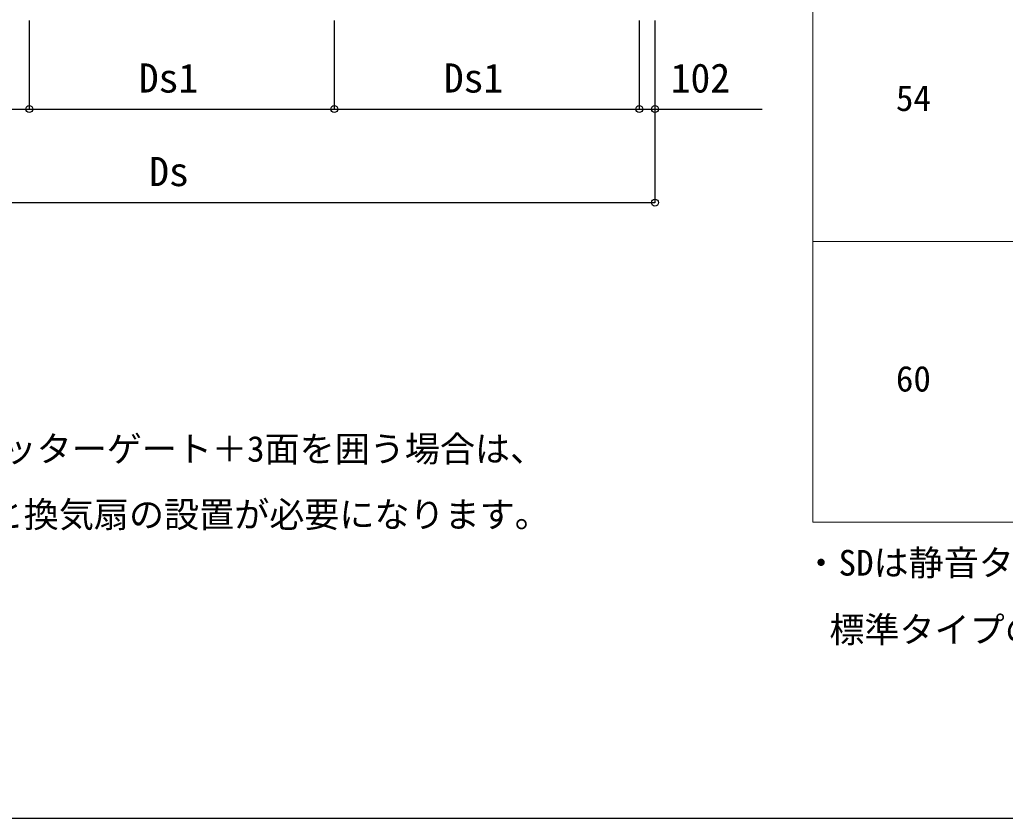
# Model space of a CAD drawing. Units: millimetres, scale not verified. Extents: x -13125 to 13125, y -19494 to 19412.
# Drawn here: x -3366 to 2960, y -19494 to -14372 of the extents above; entities that cross this region are included whole.
import ezdxf
from ezdxf.enums import TextEntityAlignment as Align

# ---------------------------------------------------------------- set-up
doc = ezdxf.new("R2010")
doc.units = ezdxf.units.MM
doc.header["$LTSCALE"] = 70
doc.layers.add('0-1_TABLE1', color=7, linetype='Continuous', lineweight=18)
for name, color, linetype in [('0-2_USER1', 3, 'Continuous'), ('0-7_YKK_D', 6, 'Continuous'), ('0-8_YKK_ZWAK', 7, 'Continuous')]:
    doc.layers.add(name, color=color, linetype=linetype)
doc.styles.add('ＭＳ ゴシック', font='')
doc.styles.get('ＭＳ ゴシック').set_extended_font_data('MS Gothic')

msp = doc.modelspace()

# ---------------------------------------------------------------- linework, layer by layer
at = {"layer": '0-1_TABLE1'}
for p, q in [((1725, -8144), (1725, -17594)), ((1725, -15794), (12925, -15794)), ((1725, -17594), (12925, -17594))]:
    msp.add_line(p, q, dxfattribs=at)
at = {"layer": '0-7_YKK_D'}
for p, q in [((-3304.33, -14376), (-3304.33, -14946)), ((-3304.33, -14376), (-3304.33, -14946)), ((-1346.67, -14376), (-1346.67, -14946)), ((-1346.67, -14376), (-1346.67, -14946)), ((611, -14376), (611, -14946)), ((611, -14376), (611, -14946)), ((711.4, -14376), (711.4, -14946)), ((711.4, -14376), (711.4, -15546)), ((-5262, -14945), (-3304.33, -14945)), ((-3304.33, -14945), (-1346.67, -14945)), ((-1346.67, -14945), (611, -14945)), ((-5362.4, -15545), (711.4, -15545))]:
    msp.add_line(p, q, dxfattribs=at)
msp.add_lwpolyline([(611, -14945), (711.4, -14945), (1399.81, -14945)], dxfattribs=at)
for centre in [(-3304.33, -14945), (-3304.33, -14945), (-1346.67, -14945), (-1346.67, -14945), (611, -14945), (611, -14945), (711.4, -14945), (711.4, -15545)]:
    msp.add_circle(centre, 22.5, dxfattribs=at)
at = {"layer": '0-8_YKK_ZWAK'}
msp.add_lwpolyline([(-13125, -19494), (13125, -19494), (13125, 18756)], dxfattribs=at)

# ---------------------------------------------------------------- texts
at = {"layer": '0-1_TABLE1', "style": 'ＭＳ ゴシック'}
for s, p in [('54', (2258.17, -15006.5)), ('60', (2258.17, -16806.5))]:
    msp.add_text(s, height=165, dxfattribs=at).set_placement(p, align=Align.BOTTOM_LEFT)
at = {"layer": '0-2_USER1', "style": 'ＭＳ ゴシック'}
for s, p in [('※電動シャッターゲート＋3面を囲う場合は、\u3000', (-4607.2, -17256.32)), ('   勝手口と換気扇の設置が必要になります。', (-4576.52, -17677.35)), ('・SDは静音タイプの場合。', (1665.13, -17987.17)), (' 標準タイプの場合は、1台用：+20㎜、 2台用：-10mmとなります。', (1718.82, -18415.86))]:
    msp.add_text(s, height=165, dxfattribs=at).set_placement(p, align=Align.BOTTOM_LEFT)
at = {"layer": '0-7_YKK_D', "style": 'ＭＳ ゴシック'}
for s, p in [('Ds1', (-2601.51, -14895)), ('Ds1', (-643.84, -14895)), ('102', (812.28, -14895)), ('Ds', (-2534.86, -15495))]:
    msp.add_text(s, height=187, dxfattribs=at).set_placement(p, align=Align.BOTTOM_LEFT)

doc.saveas('drawing.dxf')
